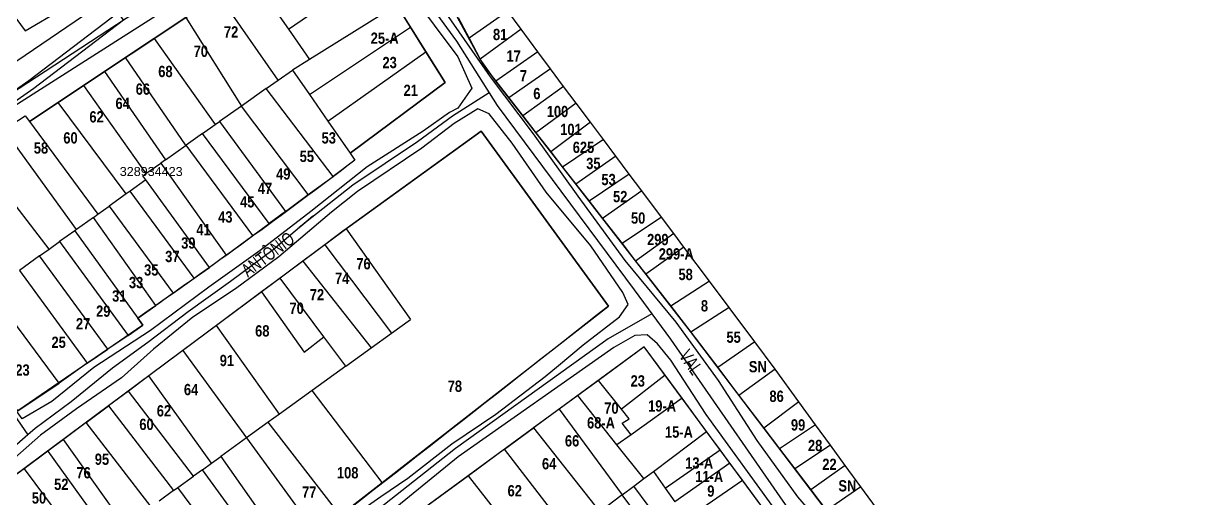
# Model space of a CAD drawing. Extents: x 206155 to 208014, y 4847439 to 4850017.
# Drawn here: x 207615.1 to 207874.6, y 4848103.6 to 4848209.2 of the extents above; entities that cross this region are included whole.
import ezdxf
from ezdxf.enums import TextEntityAlignment as Align

# ---------------------------------------------------------------- set-up
doc = ezdxf.new("R2010")
doc.units = 0
doc.header["$LTSCALE"] = 1.5
doc.header["$MEASUREMENT"] = 0
for name, color, linetype in [('CD-MALHA-LOTES', 40, 'CONTINUOUS'), ('CD_TXT_QUADRA', 7, 'CONTINUOUS'), ('HD-CANAIS', 7, 'CONTINUOUS'), ('RU-QUADRAS', 6, 'CONTINUOUS'), ('SV-EIXO-ROD-ESTR', 7, 'CONTINUOUS'), ('SV-EIXO-RUA-N-PAV', 6, 'CONTINUOUS'), ('SV-RUA-NAO-PAV-S-GUIA-C-GUIA', 7, 'CONTINUOUS'), ('SV-TXT-RUA-N-PAV-S-GUIA-C-GUIA', 7, 'CONTINUOUS'), ('Th_NmrPort', 7, 'CONTINUOUS')]:
    doc.layers.add(name, color=color, linetype=linetype)
doc.styles.add('ARIAL', font='ARIAL.TTF')
doc.styles.get("Standard").update_dxf_attribs({"font": 'swisscbo.ttf'})

msp = doc.modelspace()

# ---------------------------------------------------------------- linework, layer by layer
at = {"layer": 'CD-MALHA-LOTES', "linetype": 'Continuous'}
for p, q in [((207673.98, 4848207.96), (207693.18, 4848221.1)), ((207671.74, 4848196.64), (207658.55, 4848215.48)), ((207669.65, 4848214.19), (207673.98, 4848207.96)), ((207698.08, 4848213.29), (207678.67, 4848201.21)), ((207701.15, 4848208.39), (207698.08, 4848213.29)), ((207651.19, 4848210.57), (207644.13, 4848205.87)), ((207651.19, 4848210.57), (207663.54, 4848190.84)), ((207711.73, 4848210.53), (207714.18, 4848205.91)), ((207722.77, 4848211.94), (207714.18, 4848205.91)), ((207725.76, 4848207.97), (207722.77, 4848211.94)), ((207673.98, 4848207.96), (207678.67, 4848201.21)), ((207678.65, 4848193.4), (207701.15, 4848208.39)), ((207704.58, 4848202.91), (207701.15, 4848208.39)), ((207725.76, 4848207.97), (207716.63, 4848201.29)), ((207729.43, 4848202.9), (207725.76, 4848207.97)), ((207644.13, 4848205.87), (207637.74, 4848201.61)), ((207644.13, 4848205.87), (207657.74, 4848186.73)), ((207714.18, 4848205.91), (207716.63, 4848201.29)), ((207682.75, 4848187.5), (207704.58, 4848202.91)), ((207708.84, 4848196.11), (207704.58, 4848202.91)), ((207729.43, 4848202.9), (207720.11, 4848196.35)), ((207732.28, 4848199.09), (207729.43, 4848202.9)), ((207637.74, 4848201.61), (207633.12, 4848198.53)), ((207651.14, 4848182.26), (207637.74, 4848201.61)), ((207678.67, 4848201.21), (207674.87, 4848198.85)), ((207716.63, 4848201.29), (207717.42, 4848199.81)), ((207717.42, 4848199.81), (207720.11, 4848196.35)), ((207633.12, 4848198.53), (207628.42, 4848195.4)), ((207633.12, 4848198.53), (207646.69, 4848178.91)), ((207671.74, 4848196.64), (207674.87, 4848198.85)), ((207674.87, 4848198.85), (207678.65, 4848193.4)), ((207732.28, 4848199.09), (207722.97, 4848192.67)), ((207735.19, 4848195.21), (207732.28, 4848199.09)), ((207628.42, 4848195.4), (207622.82, 4848191.67)), ((207628.42, 4848195.4), (207642.32, 4848175.82)), ((207669.06, 4848194.74), (207663.54, 4848190.84)), ((207669.06, 4848194.74), (207671.74, 4848196.64)), ((207683.93, 4848175.22), (207669.06, 4848194.74)), ((207687.71, 4848180.36), (207708.84, 4848196.11)), ((207720.11, 4848196.35), (207722.97, 4848192.67)), ((207735.19, 4848195.21), (207726.08, 4848188.68)), ((207737.99, 4848191.47), (207735.19, 4848195.21)), ((207678.65, 4848193.4), (207682.75, 4848187.5)), ((207722.97, 4848192.67), (207726.08, 4848188.68)), ((207622.82, 4848191.67), (207616.43, 4848187.41)), ((207637.93, 4848171.31), (207622.82, 4848191.67)), ((207663.54, 4848190.84), (207658.68, 4848187.39)), ((207678.4, 4848171.15), (207663.54, 4848190.84)), ((207737.99, 4848191.47), (207729.02, 4848184.89)), ((207741.16, 4848187.23), (207737.99, 4848191.47)), ((207610.81, 4848185.6), (207615.5, 4848188.67)), ((207615.5, 4848188.67), (207616.43, 4848187.41)), ((207616.43, 4848187.41), (207631.62, 4848166.79)), ((207657.74, 4848186.73), (207658.68, 4848187.39)), ((207658.68, 4848187.39), (207673.36, 4848167.43)), ((207682.75, 4848187.5), (207687.71, 4848180.36)), ((207726.08, 4848188.68), (207729.02, 4848184.89)), ((207741.16, 4848187.23), (207732.33, 4848180.64)), ((207744.04, 4848183.39), (207741.16, 4848187.23)), ((207626.91, 4848163.43), (207611.37, 4848184.83)), ((207654.88, 4848184.71), (207651.23, 4848182.13)), ((207654.88, 4848184.71), (207657.74, 4848186.73)), ((207669.74, 4848164.77), (207654.88, 4848184.71)), ((207716.86, 4848185.26), (207686.87, 4848163.57)), ((207745.13, 4848146.36), (207716.86, 4848185.26)), ((207729.02, 4848184.89), (207732.33, 4848180.64)), ((207646.69, 4848178.91), (207651.23, 4848182.13)), ((207651.23, 4848182.13), (207651.14, 4848182.26)), ((207666.12, 4848162.1), (207651.23, 4848182.13)), ((207744.04, 4848183.39), (207734.97, 4848177.24)), ((207746.78, 4848179.74), (207744.04, 4848183.39)), ((207620.8, 4848159.05), (207604.82, 4848179.81)), ((207687.71, 4848180.36), (207688.79, 4848178.8)), ((207732.33, 4848180.64), (207734.97, 4848177.24)), ((207746.78, 4848179.74), (207737.9, 4848173.48)), ((207749.79, 4848175.73), (207746.78, 4848179.74)), ((207642.32, 4848175.82), (207645.6, 4848178.14)), ((207646.69, 4848178.91), (207645.6, 4848178.14)), ((207645.6, 4848178.14), (207660.17, 4848157.71)), ((207688.79, 4848178.8), (207683.93, 4848175.22)), ((207734.97, 4848177.24), (207737.9, 4848173.48)), ((207642.26, 4848174.41), (207638.84, 4848171.96)), ((207641.6, 4848175.31), (207642.32, 4848175.82)), ((207642.26, 4848174.41), (207641.6, 4848175.31)), ((207656.42, 4848154.95), (207642.26, 4848174.41)), ((207678.4, 4848171.15), (207683.93, 4848175.22)), ((207749.79, 4848175.73), (207740.83, 4848169.71)), ((207752.58, 4848172), (207749.79, 4848175.73)), ((207637.93, 4848171.31), (207634.14, 4848168.6)), ((207638.84, 4848171.96), (207637.93, 4848171.31)), ((207653.06, 4848152.58), (207638.84, 4848171.96)), ((207737.9, 4848173.48), (207740.83, 4848169.71)), ((207752.58, 4848172), (207743.81, 4848165.87)), ((207756.96, 4848166.15), (207752.58, 4848172)), ((207673.36, 4848167.43), (207678.4, 4848171.15)), ((207740.83, 4848169.71), (207743.81, 4848165.87)), ((207630.65, 4848166.1), (207626.91, 4848163.43)), ((207630.65, 4848166.1), (207631.62, 4848166.79)), ((207644.5, 4848146.51), (207630.65, 4848166.1)), ((207631.62, 4848166.79), (207634.14, 4848168.6)), ((207634.14, 4848168.6), (207648.38, 4848149.27)), ((207673.36, 4848167.43), (207669.74, 4848164.77)), ((207756.96, 4848166.15), (207748.17, 4848160.27)), ((207759.7, 4848162.5), (207756.96, 4848166.15)), ((207666.12, 4848162.1), (207669.74, 4848164.77)), ((207686.87, 4848163.57), (207686.4, 4848163.23)), ((207686.87, 4848163.57), (207701.11, 4848143.4)), ((207743.81, 4848165.87), (207748.17, 4848160.27)), ((207626.5, 4848163.14), (207623.11, 4848160.71)), ((207626.91, 4848163.43), (207626.5, 4848163.14)), ((207626.5, 4848163.14), (207640.51, 4848143.7)), ((207660.17, 4848157.71), (207666.12, 4848162.1)), ((207686.4, 4848163.23), (207682.1, 4848160.02)), ((207759.7, 4848162.5), (207751.2, 4848156.37)), ((207761.94, 4848159.51), (207759.7, 4848162.5)), ((207618.69, 4848157.55), (207620.8, 4848159.05)), ((207620.8, 4848159.05), (207623.11, 4848160.71)), ((207623.11, 4848160.71), (207638.34, 4848139.86)), ((207682.1, 4848160.02), (207677.2, 4848156.37)), ((207682.1, 4848160.02), (207696.91, 4848140.36)), ((207748.17, 4848160.27), (207751.2, 4848156.37)), ((207761.94, 4848159.51), (207753.45, 4848153.48)), ((207767.61, 4848151.94), (207761.94, 4848159.51)), ((207618.69, 4848157.55), (207614.17, 4848154.31)), ((207633.86, 4848136.8), (207618.69, 4848157.55)), ((207660.17, 4848157.71), (207656.42, 4848154.95)), ((207677.2, 4848156.37), (207672.14, 4848152.6)), ((207677.2, 4848156.37), (207692.38, 4848137.09)), ((207751.2, 4848156.37), (207753.45, 4848153.48)), ((207614.17, 4848154.31), (207629.28, 4848133.67)), ((207653.06, 4848152.58), (207656.42, 4848154.95)), ((207753.45, 4848153.48), (207758.99, 4848146.35)), ((207648.38, 4848149.27), (207653.06, 4848152.58)), ((207672.14, 4848152.6), (207668.04, 4848149.54)), ((207681.87, 4848139.55), (207672.14, 4848152.6)), ((207767.61, 4848151.94), (207758.99, 4848146.35)), ((207771.99, 4848146.09), (207767.61, 4848151.94)), ((207648.38, 4848149.27), (207644.5, 4848146.51)), ((207668.04, 4848149.54), (207658.01, 4848142.07)), ((207668.04, 4848149.54), (207677.47, 4848136.12)), ((207640.51, 4848143.7), (207644.5, 4848146.51)), ((207694.83, 4848107.16), (207745.13, 4848146.36)), ((207758.99, 4848146.35), (207763.47, 4848140.59)), ((207771.99, 4848146.09), (207763.47, 4848140.59)), ((207777.72, 4848138.44), (207771.99, 4848146.09)), ((207623.05, 4848129.26), (207611.21, 4848145.14)), ((207641.65, 4848142.12), (207640.51, 4848143.7)), ((207696.91, 4848140.36), (207701.11, 4848143.4)), ((207638.34, 4848139.86), (207641.65, 4848142.12)), ((207658.01, 4848142.07), (207650.51, 4848136.47)), ((207671.98, 4848122.35), (207658.01, 4848142.07)), ((207692.38, 4848137.09), (207696.91, 4848140.36)), ((207763.47, 4848140.59), (207769.46, 4848132.71)), ((207638.34, 4848139.86), (207633.86, 4848136.8)), ((207677.47, 4848136.12), (207681.87, 4848139.55)), ((207686.74, 4848133.01), (207681.87, 4848139.55)), ((207777.72, 4848138.44), (207769.46, 4848132.71)), ((207782.18, 4848132.33), (207777.72, 4848138.44)), ((207629.28, 4848133.67), (207633.86, 4848136.8)), ((207650.51, 4848136.47), (207642.95, 4848130.84)), ((207650.51, 4848136.47), (207664.68, 4848117.07)), ((207686.74, 4848133.01), (207692.38, 4848137.09)), ((207753.12, 4848137.35), (207742.9, 4848129.86)), ((207757.79, 4848131.01), (207753.12, 4848137.35)), ((207629.28, 4848133.67), (207623.05, 4848129.26)), ((207686.74, 4848133.01), (207679.29, 4848127.63)), ((207769.46, 4848132.71), (207774.17, 4848126.51)), ((207782.18, 4848132.33), (207774.17, 4848126.51)), ((207787.46, 4848125.1), (207782.18, 4848132.33)), ((207642.95, 4848130.84), (207638.42, 4848127.46)), ((207656.91, 4848111.45), (207642.95, 4848130.84)), ((207742.9, 4848129.86), (207738.33, 4848126.51)), ((207748.04, 4848123.43), (207742.9, 4848129.86)), ((207757.79, 4848131.01), (207748.04, 4848123.43)), ((207761.54, 4848125.91), (207757.79, 4848131.01)), ((207613.83, 4848123.12), (207623.05, 4848129.26)), ((207638.42, 4848127.46), (207634.03, 4848124.19)), ((207652.89, 4848108.55), (207638.42, 4848127.46)), ((207679.29, 4848127.63), (207671.98, 4848122.35)), ((207694.83, 4848107.16), (207679.29, 4848127.63)), ((207738.33, 4848126.51), (207734.17, 4848123.46)), ((207747.05, 4848115.51), (207738.33, 4848126.51)), ((207761.54, 4848125.91), (207750.22, 4848117.78)), ((207766.98, 4848118.52), (207761.54, 4848125.91)), ((207774.17, 4848126.51), (207779.68, 4848119.26)), ((207787.46, 4848125.1), (207779.68, 4848119.26)), ((207791.17, 4848120.01), (207787.46, 4848125.1)), ((207629.03, 4848120.46), (207634.03, 4848124.19)), ((207634.03, 4848124.19), (207648.48, 4848105.36)), ((207671.98, 4848122.35), (207669.52, 4848120.57)), ((207734.17, 4848123.46), (207728.51, 4848119.31)), ((207734.17, 4848123.46), (207748.23, 4848104.42)), ((207749.74, 4848121.3), (207748.04, 4848123.43)), ((207629.03, 4848120.46), (207623.97, 4848116.71)), ((207643.49, 4848101.75), (207629.03, 4848120.46)), ((207669.52, 4848120.57), (207664.68, 4848117.07)), ((207685.51, 4848099.9), (207669.52, 4848120.57)), ((207748.18, 4848120.37), (207749.74, 4848121.3)), ((207750.22, 4848117.78), (207748.18, 4848120.37)), ((207791.17, 4848120.01), (207783.17, 4848114.67)), ((207794.5, 4848115.45), (207791.17, 4848120.01)), ((207664.68, 4848117.07), (207658.94, 4848112.92)), ((207664.68, 4848117.07), (207680.22, 4848095.78)), ((207722.05, 4848114.57), (207728.51, 4848119.31)), ((207728.51, 4848119.31), (207743.24, 4848100.66)), ((207750.22, 4848117.78), (207747.05, 4848115.51)), ((207755.14, 4848109.62), (207766.98, 4848118.52)), ((207770.01, 4848114.4), (207766.98, 4848118.52)), ((207779.68, 4848119.26), (207783.17, 4848114.67)), ((207623.97, 4848116.71), (207620.49, 4848114.13)), ((207637.67, 4848097.55), (207623.97, 4848116.71)), ((207722.05, 4848114.57), (207714.01, 4848108.67)), ((207736.64, 4848095.7), (207722.05, 4848114.57)), ((207753, 4848108.01), (207747.05, 4848115.51)), ((207757.79, 4848105.87), (207770.01, 4848114.4)), ((207772.17, 4848111.47), (207770.01, 4848114.4)), ((207783.17, 4848114.67), (207786.58, 4848110.19)), ((207794.5, 4848115.45), (207786.58, 4848110.19)), ((207797.78, 4848110.95), (207794.5, 4848115.45)), ((207620.49, 4848114.13), (207615.21, 4848110.21)), ((207620.49, 4848114.13), (207634.24, 4848095.07)), ((207656.91, 4848111.45), (207658.94, 4848112.92)), ((207658.94, 4848112.92), (207674.32, 4848091.18)), ((207615.21, 4848110.21), (207611.18, 4848107.23)), ((207615.21, 4848110.21), (207629.24, 4848091.46)), ((207654.9, 4848110), (207652.89, 4848108.55)), ((207654.9, 4848110), (207656.91, 4848111.45)), ((207670.65, 4848088.32), (207654.9, 4848110)), ((207753, 4848108.01), (207755.14, 4848109.62)), ((207755.14, 4848109.62), (207757.79, 4848105.87)), ((207772.17, 4848111.47), (207759.94, 4848102.85)), ((207774.96, 4848107.68), (207772.17, 4848111.47)), ((207786.58, 4848110.19), (207790.13, 4848105.52)), ((207797.78, 4848110.95), (207790.13, 4848105.52)), ((207801.25, 4848106.2), (207797.78, 4848110.95)), ((207649.38, 4848106.01), (207652.89, 4848108.55)), ((207685.51, 4848099.9), (207694.83, 4848107.16)), ((207714.01, 4848108.67), (207702.22, 4848100.03)), ((207728.79, 4848089.79), (207714.01, 4848108.67)), ((207750.79, 4848106.35), (207753, 4848108.01)), ((207762.59, 4848099.12), (207774.96, 4848107.68)), ((207782.17, 4848097.88), (207774.96, 4848107.68)), ((207648.48, 4848105.36), (207645.26, 4848103.03)), ((207648.48, 4848105.36), (207649.38, 4848106.01)), ((207665.62, 4848084.4), (207649.38, 4848106.01)), ((207748.23, 4848104.42), (207743.24, 4848100.66)), ((207748.23, 4848104.42), (207750.79, 4848106.35)), ((207763.26, 4848084.05), (207748.23, 4848104.42)), ((207765.98, 4848086.04), (207750.79, 4848106.35)), ((207757.79, 4848105.87), (207759.94, 4848102.85)), ((207790.13, 4848105.52), (207793.61, 4848100.93)), ((207801.25, 4848106.2), (207793.61, 4848100.93)), ((207805.53, 4848100.33), (207801.25, 4848106.2))]:
    msp.add_line(p, q, dxfattribs=at)
at = {"layer": 'HD-CANAIS', "flags": 128}
msp.add_lwpolyline([(207601.75, 4848183.9), (207617.43, 4848194.83), (207637.36, 4848210), (207636.17, 4848211.56), (207616.27, 4848196.42), (207600.66, 4848185.53)], dxfattribs=at)
at = {"layer": 'RU-QUADRAS', "color": 6, "linetype": 'Continuous'}
msp.add_lwpolyline([(208004.82, 4848258.29), (207930.31, 4848039.54), (207910.86, 4847951.3), (207907.66, 4847950.05), (207859.99, 4848009.81, 0.011748), (207816.51, 4848068.01), (207812.13, 4848075.34), (207810.54, 4848074.35), (207807.51, 4848078.71), (207809.51, 4848080.02), (207763.37, 4848140.72), (207720.11, 4848196.35), (207716.63, 4848201.29), (207696.29, 4848238.69)], format="xyb", dxfattribs=at)
for points in [[(207584.61, 4848164.28), (207611.37, 4848184.83), (207610.81, 4848185.6), (207615.5, 4848188.67), (207616.43, 4848187.41), (207684.26, 4848232.61), (207688.21, 4848226.98), (207689.11, 4848227.6), (207708.84, 4848196.11), (207687.71, 4848180.36), (207688.79, 4848178.8, -0.009759), (207640.51, 4848143.7), (207641.65, 4848142.12), (207613.83, 4848123.12), (207598.63, 4848143.31), (207599.81, 4848144.22)], [(207447.91, 4847988.1), (207548.52, 4848060.78), (207686.4, 4848163.23), (207716.86, 4848185.26), (207745.13, 4848146.36, -0.00439), (207584.83, 4848022.32), (207492.12, 4847956.19), (207491.07, 4847957.69), (207476.46, 4847947.54, -0.00901)], [(207753.67, 4848077.04), (207782.17, 4848097.88), (207753.12, 4848137.35), (207666.24, 4848073.65), (207680.94, 4848053.81), (207680.56, 4848053.51), (207678.96, 4848052.34), (207664.37, 4848072.15), (207636.02, 4848051.56), (207634.65, 4848053.41), (207629.52, 4848049.43), (207630.88, 4848047.54), (207564.02, 4847998.49, 0.006599), (207482.14, 4847939.09), (207497.45, 4847917.39), (207499.43, 4847918.91), (207514.25, 4847897.56), (207521.62, 4847902.37), (207520.02, 4847904.75), (207599.07, 4847960.21), (207661.14, 4848005.35), (207660.31, 4848006.5, 0.012153), (207732.69, 4848061.69)]]:
    msp.add_lwpolyline(points, format="xyb", close=True, dxfattribs=at)
at = {"layer": 'SV-EIXO-ROD-ESTR'}
msp.add_lwpolyline([(207613, 4848338.64), (207635.53, 4848307.75), (207662.72, 4848272.66), (207679.83, 4848250.28), (207690.41, 4848234.04), (207711.34, 4848205.24), (207720.44, 4848190.96), (207750.84, 4848149.98), (207758.96, 4848139.03), (207788.99, 4848095.71), (207793.67, 4848091.52), (207809.91, 4848069.62), (207839.32, 4848030.11), (207855.08, 4848010.42), (207895.33, 4847960.19)], dxfattribs=at)
at = {"layer": 'SV-EIXO-RUA-N-PAV'}
for points in [[(207600.96, 4848188.92), (207603.32, 4848193.91), (207613.6, 4848200.92), (207681.75, 4848247.33)], [(207610.07, 4848192.15), (207685.48, 4848241.61)], [(207718.62, 4848193.81), (207710.5, 4848188.59), (207702.68, 4848182.89), (207688.34, 4848173.27), (207676.36, 4848163.88), (207679.4, 4848166.34), (207670.64, 4848158.88), (207661.09, 4848151.82), (207651.68, 4848145.09), (207642.73, 4848138.27), (207634.9, 4848132.54), (207625.71, 4848125.12), (207617.69, 4848119.17), (207616.05, 4848117.75), (207608.74, 4848111.36)], [(207577.82, 4848171.12), (207596.65, 4848145.85), (207616.05, 4848117.75)], [(207754.79, 4848144.66), (207745.1, 4848139.09), (207711.11, 4848114.74), (207688.71, 4848096.99), (207662.61, 4848076.4), (207645.67, 4848064.65), (207626.57, 4848050.58), (207611.06, 4848037.58), (207595.03, 4848025.89), (207574.05, 4848010.85), (207552.94, 4847996.25), (207536.49, 4847984.15), (207521.73, 4847973.44), (207502.98, 4847960.21)]]:
    msp.add_lwpolyline(points, dxfattribs=at)
at = {"layer": 'SV-RUA-NAO-PAV-S-GUIA-C-GUIA', "flags": 128}
for points in [[(207608.32, 4848217.23), (207615.49, 4848207.55), (207623.58, 4848212.28), (207636.01, 4848220.77), (207677.66, 4848249.18), (207667.31, 4848264.04), (207661.3, 4848271.64), (207644.82, 4848292.84), (207632.79, 4848308.37), (207621.19, 4848324.44), (207610.38, 4848339)], [(207899.66, 4847960.19), (207896.35, 4847963.78), (207888.48, 4847973.02), (207880.22, 4847983.06), (207871.37, 4847993.87), (207860.95, 4848006.85), (207851.11, 4848020.42), (207844.75, 4848029.56), (207835.9, 4848040.81), (207827.28, 4848052.22), (207817.53, 4848064.5), (207808.35, 4848077.17), (207798.9, 4848090.53), (207787.22, 4848103.94), (207778.21, 4848116.48), (207769.64, 4848129.86), (207760.18, 4848142.77), (207748.85, 4848156.53), (207738.43, 4848170.84), (207728.51, 4848184.69), (207718.95, 4848197.38), (207709.06, 4848211.51)], [(207676.26, 4848091.25), (207694.51, 4848104.07), (207700.55, 4848108.1), (207710.32, 4848115.75), (207720.13, 4848122.34), (207731.08, 4848130.7), (207734.03, 4848133.16), (207739.51, 4848137.74), (207747.63, 4848143.95), (207749.54, 4848146.76), (207748.31, 4848149.39), (207741.26, 4848159.75), (207731.27, 4848171.7), (207723.76, 4848182.58), (207718.66, 4848189.14), (207716.08, 4848190.23), (207710.84, 4848186.94), (207703.69, 4848181.46), (207689.34, 4848171.85), (207683.61, 4848167.23), (207680.65, 4848164.83), (207671.85, 4848157.35), (207662.22, 4848150.22), (207652.73, 4848143.88), (207644, 4848136.78), (207636.89, 4848130.43), (207626.85, 4848123.53), (207618.91, 4848117.65), (207609.96, 4848109.84)], [(207602.39, 4847960.21), (207620.38, 4847972.47), (207646.62, 4847993.14), (207670.3, 4848010.46), (207692.34, 4848026.4), (207712.81, 4848042), (207732.24, 4848057.25), (207754.99, 4848074.32), (207782.75, 4848094.85), (207783.85, 4848096.74), (207783.07, 4848099.89), (207766.87, 4848122.24), (207759.03, 4848134.38), (207756.04, 4848137.99), (207753.79, 4848139.95), (207750.99, 4848139.84), (207746.33, 4848137.16), (207711.74, 4848112.84), (207690.11, 4848095.19), (207666.42, 4848077.47), (207664.18, 4848075.74), (207680.34, 4848054), (207678.96, 4848052.88), (207662.8, 4848074.8)]]:
    msp.add_lwpolyline(points, dxfattribs=at)
msp.add_lwpolyline([(207685.63, 4848237.19), (207692.77, 4848228.48), (207701.12, 4848215.95), (207711.69, 4848201.81), (207714.77, 4848194.84), (207711.65, 4848190.4), (207709.81, 4848189.39), (207703.94, 4848185.26), (207691.51, 4848177.3), (207679, 4848167.38), (207667.68, 4848158.74), (207656.32, 4848150.58), (207643.34, 4848140.98), (207630.72, 4848132.69), (207621.43, 4848125.13), (207614.78, 4848121.33), (207611.26, 4848126.25), (207606.51, 4848132.83), (207601.07, 4848140.86), (207594.97, 4848149.82), (207587.81, 4848159.71), (207581.1, 4848168.85), (207602.86, 4848184.42)], close=True, dxfattribs=at)

# ---------------------------------------------------------------- texts
at = {"layer": 'CD_TXT_QUADRA', "linetype": 'Continuous', "style": 'ARIAL'}
msp.add_text('328934423', height=2, dxfattribs=at).set_placement((207643.49, 4848176.3), align=Align.MIDDLE)
at = {"layer": 'SV-TXT-RUA-N-PAV-S-GUIA-C-GUIA', "style": 'ARIAL', "width": 0.7}
for s, rotation, p in [('ANTÔNIO', 37, (207665, 4848152.66)), ('VAL', 305, (207760.68, 4848135.31))]:
    msp.add_text(s, height=3, rotation=rotation, dxfattribs=at).set_placement(p)
at = {"layer": 'Th_NmrPort', "color": 1}
for s, p in [('72', (207659.66, 4848207.33)), ('81', (207719.48, 4848206.76)), ('25-A', (207692.29, 4848205.94)), ('70', (207652.92, 4848203.03)), ('17', (207722.47, 4848201.98)), ('68', (207645.06, 4848198.54)), ('23', (207694.91, 4848200.52)), ('7', (207725.46, 4848197.6)), ('66', (207640.04, 4848194.62)), ('21', (207699.59, 4848194.35)), ('6', (207728.44, 4848193.62)), ('64', (207635.55, 4848191.44)), ('62', (207629.75, 4848188.45)), ('100', (207731.43, 4848189.64)), ('101', (207734.42, 4848185.65)), ('60', (207623.95, 4848183.77)), ('53', (207681.37, 4848183.77)), ('58', (207617.39, 4848181.53)), ('625', (207737.21, 4848181.67)), ('55', (207676.5, 4848179.66)), ('35', (207740.2, 4848178.09)), ('49', (207671.26, 4848175.73)), ('53', (207743.58, 4848174.51)), ('47', (207667.18, 4848172.55)), ('52', (207746.17, 4848170.72)), ('45', (207663.25, 4848169.56)), ('43', (207658.38, 4848166.2)), ('50', (207750.16, 4848165.95)), ('41', (207653.52, 4848163.39)), ('39', (207650.15, 4848160.4)), ('299', (207753.74, 4848161.17)), ('37', (207646.59, 4848157.41)), ('299-A', (207756.33, 4848157.98)), ('35', (207641.91, 4848154.41)), ('76', (207689.09, 4848155.79)), ('74', (207684.35, 4848152.57)), ('58', (207760.72, 4848153.41)), ('33', (207638.54, 4848151.61)), ('31', (207634.8, 4848148.62)), ('72', (207678.75, 4848148.91)), ('29', (207631.24, 4848145.25)), ('70', (207674.23, 4848145.9)), ('8', (207765.7, 4848146.44)), ('27', (207626.75, 4848142.45)), ('68', (207666.6, 4848140.86)), ('55', (207771.38, 4848139.47)), ('25', (207621.32, 4848138.33)), ('91', (207658.73, 4848134.28)), ('23', (207613.28, 4848132.16)), ('SN', (207776.36, 4848132.9)), ('78', (207709.41, 4848128.56)), ('23', (207750.07, 4848129.74)), ('64', (207650.76, 4848127.82)), ('86', (207780.94, 4848126.33)), ('70', (207744.22, 4848123.7)), ('19-A', (207753.97, 4848124.18)), ('62', (207644.73, 4848123.09)), ('60', (207640.85, 4848120.08)), ('68-A', (207740.39, 4848120.42)), ('15-A', (207757.72, 4848118.36)), ('99', (207785.72, 4848119.96)), ('66', (207735.47, 4848116.42)), ('28', (207789.51, 4848115.38)), ('95', (207630.95, 4848112.33)), ('64', (207730.37, 4848111.32)), ('13-A', (207762.22, 4848111.48)), ('22', (207792.69, 4848111.2)), ('76', (207626.86, 4848109.32)), ('108', (207684.79, 4848109.32)), ('11-A', (207764.45, 4848108.48)), ('52', (207621.9, 4848106.74)), ('62', (207722.72, 4848105.32)), ('9', (207767.12, 4848105.25)), ('SN', (207796.28, 4848106.42)), ('50', (207616.95, 4848103.72)), ('77', (207677.03, 4848105.02))]:
    msp.add_text(s, height=2.5, dxfattribs=at).set_placement(p, align=Align.MIDDLE_LEFT)

doc.saveas('drawing.dxf')
